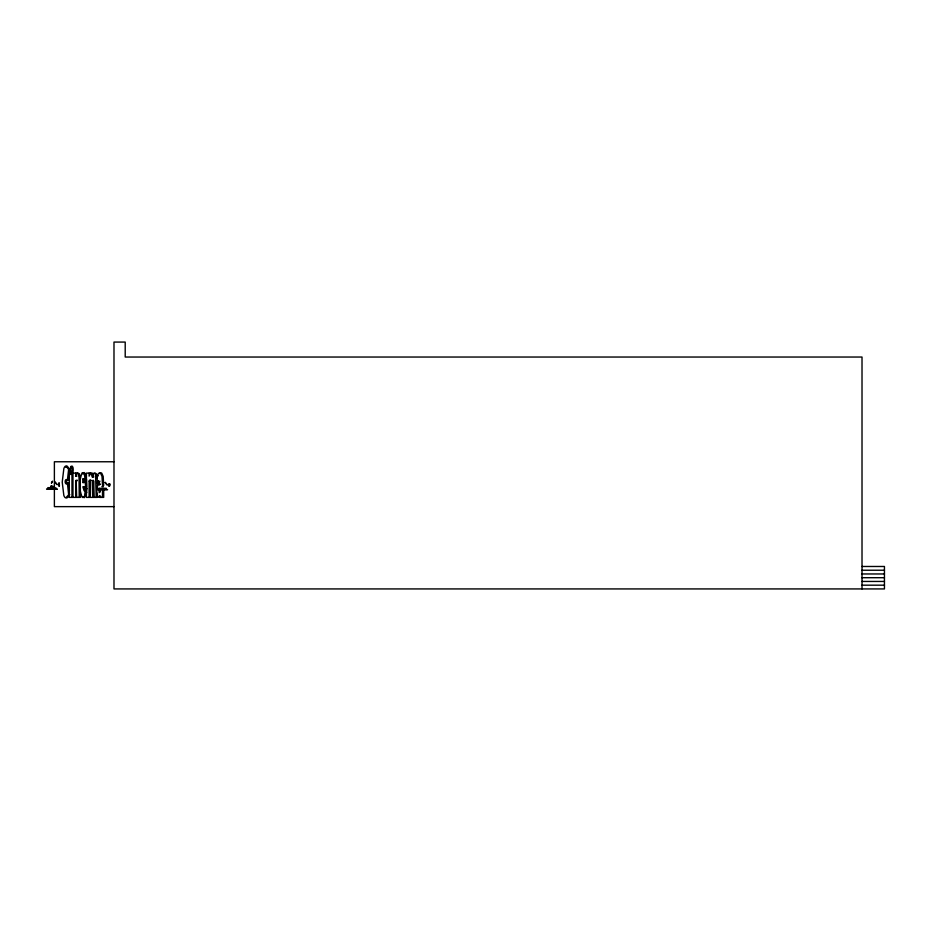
<?xml version="1.0" encoding="UTF-8"?>
<svg xmlns="http://www.w3.org/2000/svg" width="931" height="931" viewBox="0 0 931 931"><rect width="100%" height="100%" fill="white"/><g stroke="black" fill="none" stroke-linecap="round" stroke-linejoin="round"><path stroke-width="1.4" d="M51.38 482.968L52.555 481.176M51.682 482.98L52.311 481.606M100.024 489.473L100.141 492.01M65.659 467.199A9.485 3.026 -90 0 1 67.125 466.059L69.825 469.352L68.591 480.233L67.404 480.233L68.638 469.352L65.938 466.059A9.485 3.026 -90 0 0 63.843 468.619L62.226 482.13L63.82 495.362A9.357 2.979 -90 0 0 65.88 497.852L68.638 494.698L67.404 483.038L68.591 483.038L69.406 490.812M84.221 497.713L86.28 494.71L86.792 488.123L85.605 488.123L84.5 496.374L82.37 497.491C78.798 490.183 79.182 480.338 82.091 472.867L83.325 472.727L84.674 475.66L85.605 486.808M91.471 473.123L92.46 473.181L93.309 475.287L93.624 477.126L92.437 477.126L93.798 473.181L94.787 473.134L95.59 474.81L96.196 497.387M76.866 476.137L75.679 476.137L77.308 472.925L78.251 473.774L79.054 477.708L79.228 497.387M85.605 488.123L85.303 489.275A5.132 1.629 -90 0 1 84.127 490.765L82.847 486.808L86.792 486.808L86.49 479.546L84.989 473.32L84.023 472.541L82.615 473.856M86.49 489.275L86.792 488.123M83.068 478.953L82.684 482.549L83.953 482.549L83.313 478.697L84.244 478.953L83.86 482.549M71.85 467.211C73.363 464.499 73.747 472.226 72.374 473.251C69.441 473.658 69.429 465.768 72.374 466.175M92.669 497.387L93.135 480.187L93.647 497.387M75.679 497.387L75.679 481.013L77.331 480.187M89.12 497.387L89.12 481.013L90.773 480.187L90.307 497.387M99.14 488.391L99.361 492.685L99.792 489.753M99.954 481.222L98.383 483.119L97.208 483.119L97.208 475.811L98.395 473.646A13.581 4.318 -90 0 1 100.56 473.146L102.026 476.439L102.503 485.482M59.107 485.982L58.909 482.991L58.455 485.144L59.398 485.982L59.212 482.991L59.212 486.098M100.699 496.386L100.013 497.41L99.117 497.107M97.208 483.119L98.372 481.339L99.198 481.443L99.78 484.725C95.032 482.735 96.533 502.24 99.792 495.571L99.792 497.387L103.69 497.387L103.69 489.45M76.866 473.123L71.978 473.123L70.616 474.473L69.266 473.123L71.792 474.473M69.348 495.816L67.055 497.852A9.357 2.979 -90 0 1 66.299 497.573M67.404 483.038L66.857 483.852C64.623 484.97 64.495 478.522 66.846 479.581L67.404 480.233M68.033 483.852L68.591 483.038M92.437 477.126L90.749 472.925L89.12 476.137L89.12 473.123M99.349 484.644L100.117 484.167M71.187 473.251L71.966 469.655L71.187 466.175M94.985 473.181L96.417 473.774L97.22 477.824M78.029 473.123L79.438 473.774L80.241 477.708L80.403 497.387L69.266 497.387L69.266 473.123M67.381 479.36L66.438 481.688L67.393 484.12M113.989 461.764L54.382 461.764L54.382 506.639L113.989 506.639M68.638 469.352L69.825 469.352M90.307 473.123L86.408 473.123L86.408 497.387L97.383 497.387L97.383 493.36M97.208 475.811L98.383 475.811M83.313 478.697L84.5 478.697M83.546 478.953L84.733 478.953M89.597 480.187L91.052 480.443M75.679 481.013L76.866 481.013M89.12 481.013L90.307 481.013M92.669 481.013L93.845 481.013L93.845 497.387M50.751 486.029L51.787 486.029M51.519 486.261L53.079 486.261M101.84 486.692L103.388 486.692M50.833 487.006L51.799 487.006M51.519 487.239L53.079 487.239M47.795 487.658L50.309 487.658M48.563 487.891L56.023 487.891M98.884 488.31L106.343 488.31M46.55 489.019L48.319 488.856M47.481 489.101L57.117 489.101M47.318 489.252L57.268 489.252M97.79 489.52L107.426 489.52M97.639 489.671L107.589 489.671M85.605 492.383L86.792 492.383M68.638 494.698L69.825 494.698M862.013 566.479L884.45 566.479L884.45 588.927L113.989 588.927L113.989 342.073L125.208 342.073L125.208 357.039L862.013 357.039L862.013 588.927M862.013 570.226L884.45 570.226M862.013 573.962L884.45 573.962M862.013 577.709L884.45 577.709M862.013 581.444L884.45 581.444M862.013 585.18L884.45 585.18M57.128 484.667L54.754 482.107M107.181 485.051L105.075 482.526M56.966 484.353L54.976 481.909M85.315 490.765L84.023 486.808M76.156 480.187L76.668 497.387M72.374 473.251L71.85 472.192M107.1 484.69L105.296 482.328M82.964 496.828L83.557 497.491M89.865 480.443L90.109 497.387M103.69 485.482L103.201 476.439L101.747 473.146A13.581 4.318 -90 0 0 99.57 473.646M97.359 482.98L97.383 487.995M102.503 489.45L102.503 497.387M98.383 480.675L98.383 483.119M75.679 473.123L75.679 476.137M72.967 473.123L72.967 497.387M71.978 473.123L71.978 497.387M108.764 484.376C108.915 490.009 110.568 481.455 108.764 484.376M109.067 484.376C109.206 490.009 110.859 481.455 109.067 484.376"/></g></svg>
